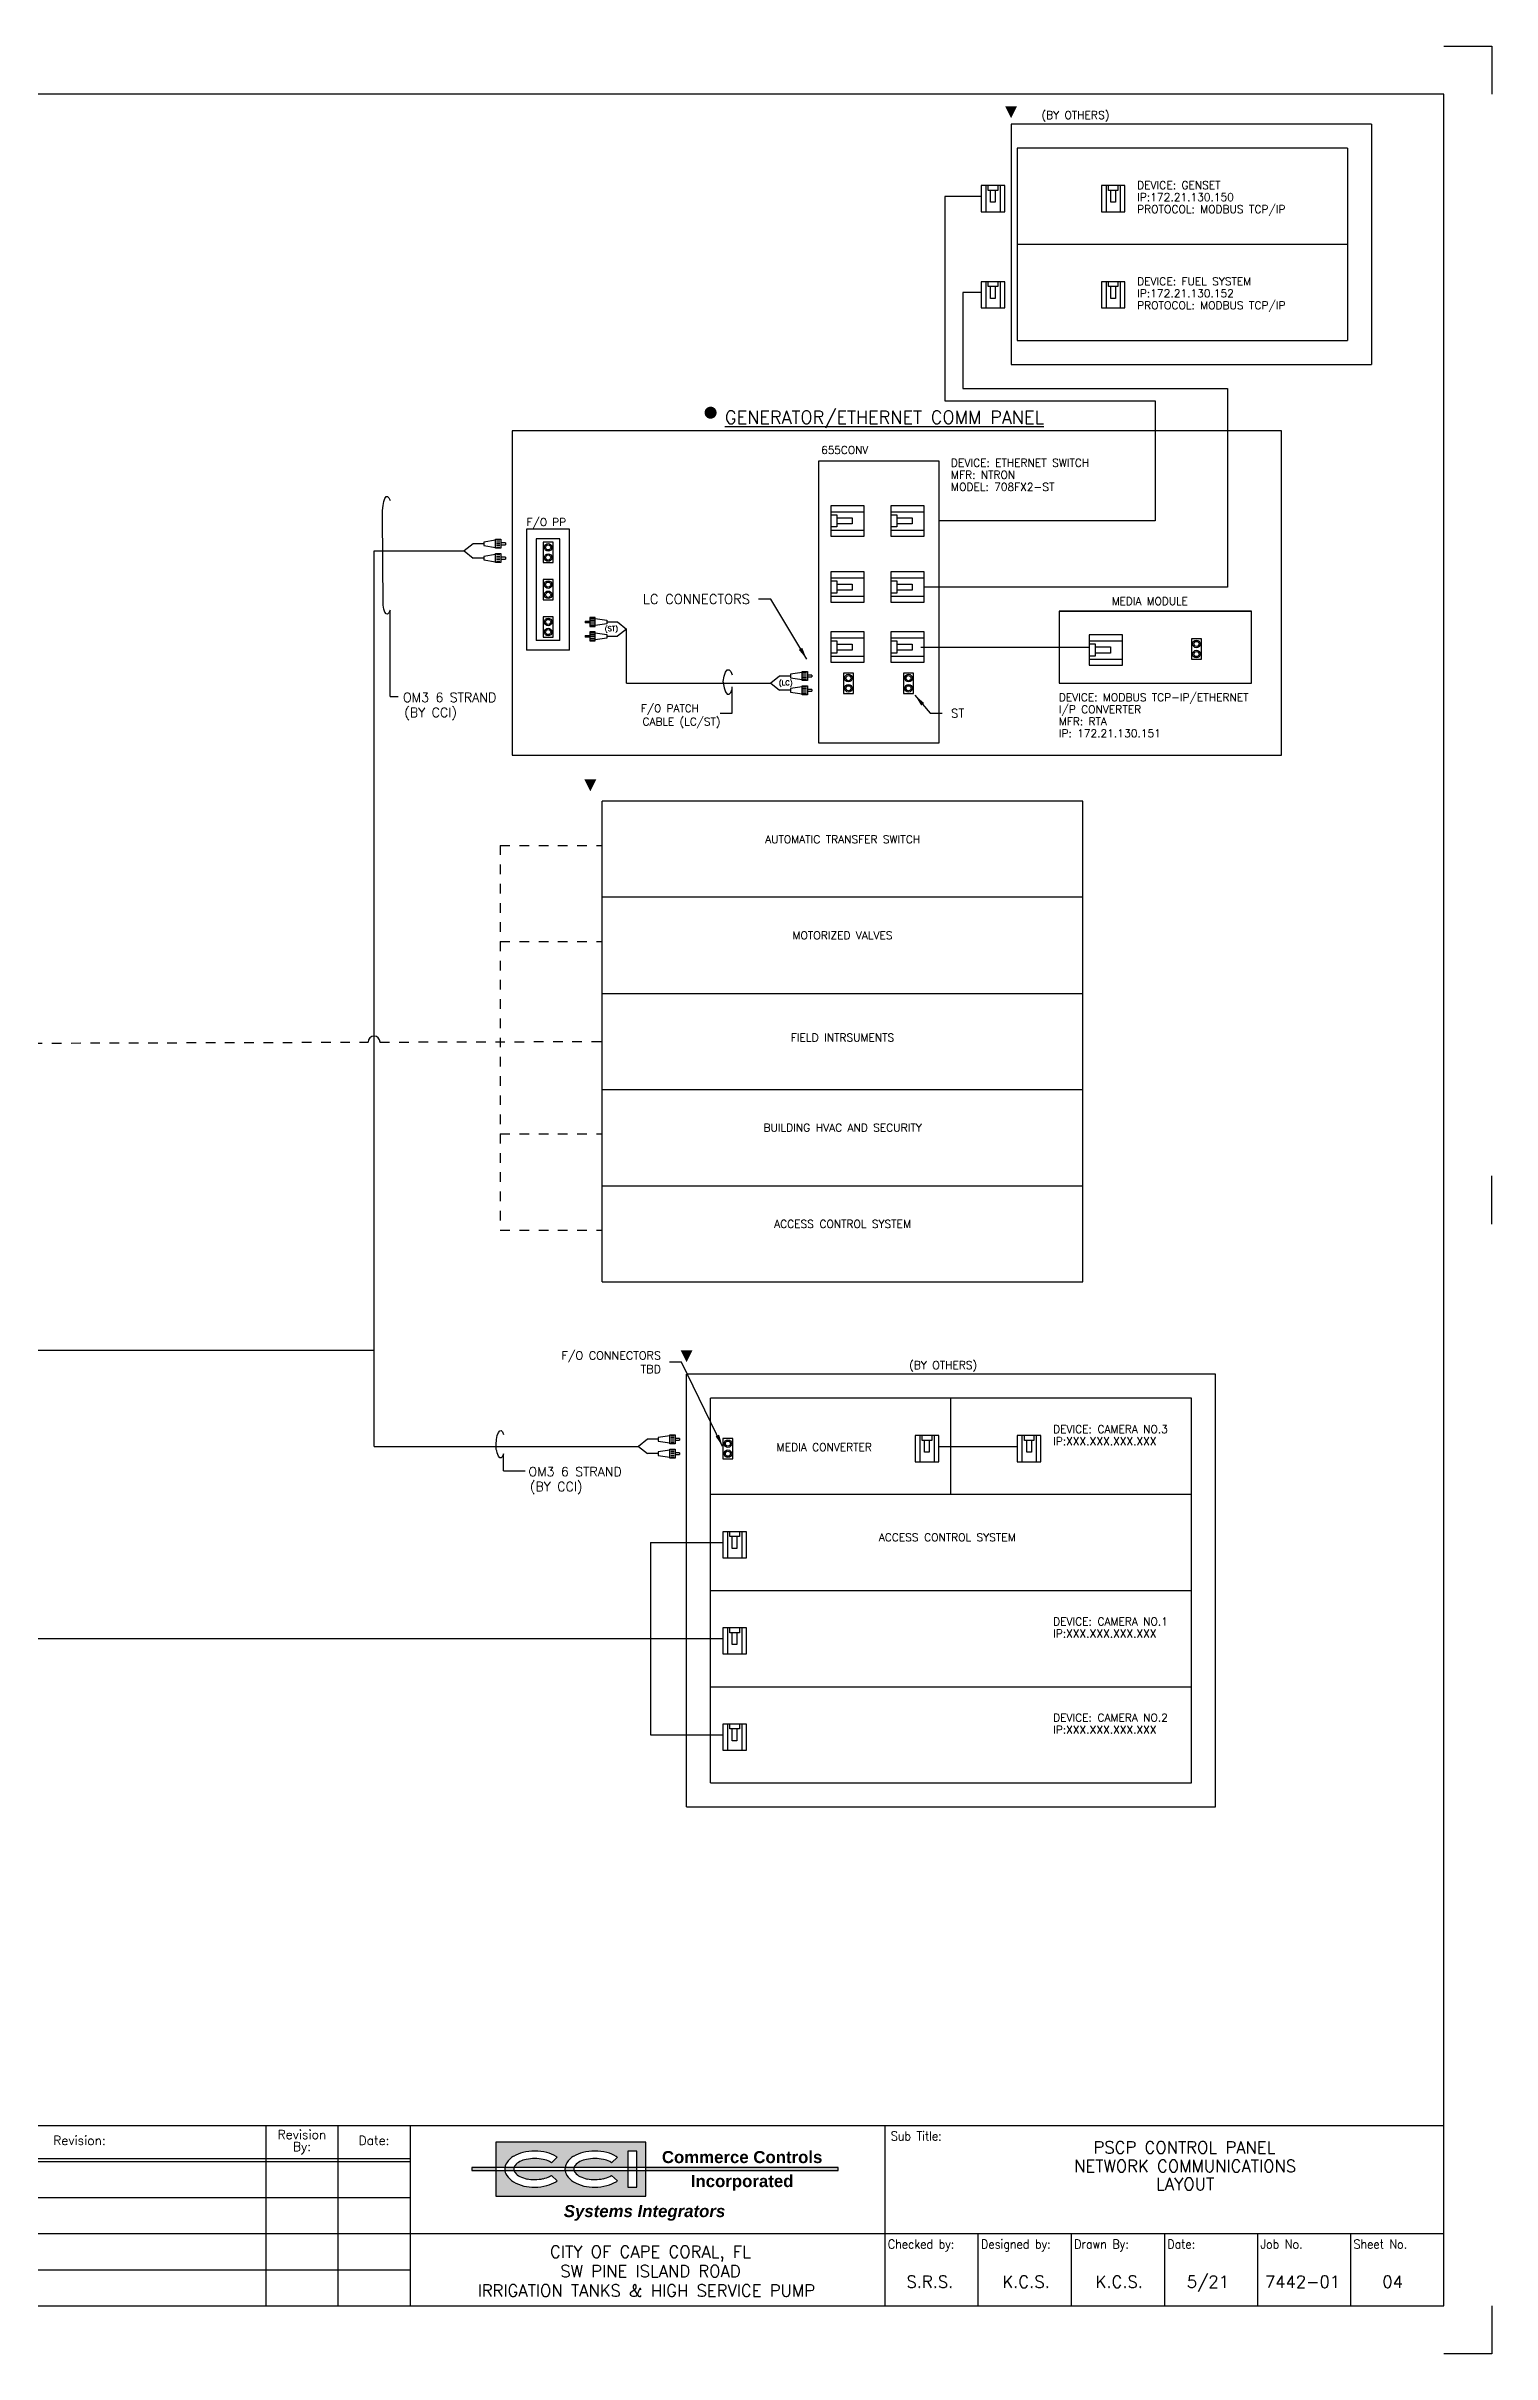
# Model space of a CAD drawing. Extents: x 0 to 36, y 0 to 24.
# Drawn here: x 20.97 to 36, y 0 to 24 of the extents above; entities that cross this region are included whole.
import ezdxf
from ezdxf.enums import TextEntityAlignment as Align
from ezdxf.lldxf.tags import DXFTag

# ---------------------------------------------------------------- set-up
doc = ezdxf.new("R2010")
doc.units = 0
doc.header["$LTSCALE"] = 0.5
doc.header["$MEASUREMENT"] = 0
doc.linetypes.add('HIDDEN2', pattern=[0.1875, 0.125, -0.0625])
doc.layers.get('0').update_dxf_attribs({"linetype": 'CONTINUOUS'})
doc.layers.add('BORDER', color=2, linetype='CONTINUOUS')
doc.layers.add('CUT-MARK', color=5, linetype='CONTINUOUS')
doc.styles.add('arial', font='arialbd.ttf')
doc.styles.add('arialitalic', font='arialbi.ttf')
doc.styles.add('ROMANS', font='ROMANS.shx')
doc.styles.get("Standard").update_dxf_attribs({"font": 'SIMPLEX'})
doc.linetypes.add('ETHERNET', pattern='A,0.5,-0.2,["ENET",Standard,S=0.1,R=0,X=-0.1,Y=-0.05],-0.45', length=1.15)
tags = doc.linetypes.add('FIBER', pattern='A,0.99,-0.2,["FO",Standard,S=0.2,R=0,X=0,Y=-0.1],-0.55', length=1.74).pattern_tags.tags
tags[6] = DXFTag(74, 10)
doc.linetypes.add('FIBER_OPTIC', pattern='A,0.5,-0.2,["FO",Standard,S=0.1,R=0,X=-0.1,Y=-0.05],-0.2', length=0.9)
doc.dimstyles.get("Standard").update_dxf_attribs({"dimtxt": 0.125, "dimasz": 0.125, "dimexe": 0.18, "dimexo": 0.0625, "dimgap": 0.09, "dimtad": 0, "dimtih": 1, "dimtoh": 1, "dimlfac": 4, "dimzin": 0, "dimdsep": 46, "dimtxsty": 'Standard', "dimcen": 0.09, "dimadec": 0, "dimazin": 0, "dimtfac": 1, "dimtofl": 0, "dimtmove": 0, "dimatfit": 3, "dimfxl": 0, "dimtolj": 1, "dimtzin": 0, "dimarcsym": 0})

# ---------------------------------------------------------------- blocks, each defined once
blk = doc.blocks.new('CUTMARK')
at = {"color": 5}
for p, q in [((35.5, 24), (36, 24)), ((36, 24), (36, 23.5)), ((36, 11.75), (36, 12.25)), ((36, 0.5), (36, 0)), ((36, 0), (35.5, 0))]:
    blk.add_line(p, q, dxfattribs=at)
blk = doc.blocks.new('CCILOGO3')
h = blk.add_hatch(color=256)
h.paths.add_polyline_path([(25.922, 2.094, -0.060974), (26.047, 2.109, -0.060974), (26.172, 2.094, -0.074343), (26.268, 2.054, -0.016679), (26.281, 2.046), (26.221, 1.988, 0.036094), (26.202, 1.999, 0.064948), (26.135, 2.022, 0.051099), (26.047, 2.031, 0.051099), (25.958, 2.022, 0.064948), (25.892, 1.999, 0.104203), (25.841, 1.959, 0.105248), (25.83, 1.937), (26.36, 1.937, -0.117879), (26.38, 1.988, -0.106943), (26.451, 2.054, -0.074343), (26.547, 2.094, -0.060974), (26.672, 2.109, -0.060974), (26.797, 2.094, -0.074343), (26.893, 2.054, -0.016679), (26.906, 2.046), (26.846, 1.988, 0.036094), (26.827, 1.999, 0.064948), (26.76, 2.022, 0.051099), (26.672, 2.031, 0.051099), (26.583, 2.022, 0.064948), (26.517, 1.999, 0.104203), (26.466, 1.959, 0.105248), (26.455, 1.937), (27.016, 1.937), (27.016, 2.109), (27.109, 2.109), (27.109, 1.937), (27.203, 1.937), (27.203, 2.203), (25.641, 2.203), (25.641, 1.937), (25.735, 1.937, -0.117879), (25.755, 1.988, -0.106943), (25.826, 2.054, -0.074343)])
h.paths.add_polyline_path([(25.826, 1.789, -0.106943), (25.755, 1.856, -0.117879), (25.735, 1.906), (25.641, 1.906), (25.641, 1.641), (27.203, 1.641), (27.203, 1.906), (27.109, 1.906), (27.109, 1.734), (27.016, 1.734), (27.016, 1.906), (26.455, 1.906, 0.105248), (26.466, 1.885, 0.104203), (26.517, 1.845, 0.064948), (26.592, 1.819, 0.063643), (26.672, 1.812, 0.051099), (26.76, 1.822, 0.064948), (26.827, 1.845, 0.036094), (26.846, 1.856), (26.906, 1.798, -0.016679), (26.893, 1.789, -0.074343), (26.797, 1.75, -0.060974), (26.672, 1.734, -0.074995), (26.558, 1.745, -0.074343), (26.451, 1.789, -0.106943), (26.38, 1.856, -0.117879), (26.36, 1.906), (25.83, 1.906, 0.105248), (25.841, 1.885, 0.104203), (25.892, 1.845, 0.064948), (25.967, 1.819, 0.063643), (26.047, 1.812, 0.051099), (26.135, 1.822, 0.064948), (26.202, 1.845, 0.036094), (26.221, 1.856), (26.281, 1.798, -0.016679), (26.268, 1.789, -0.074343), (26.172, 1.75, -0.060974), (26.047, 1.734, -0.074995), (25.933, 1.745, -0.074343)])
h.paths.add_polyline_path([(25.641, 1.906), (25.641, 1.937), (25.391, 1.937), (25.391, 1.906)])
h.paths.add_polyline_path([(25.83, 1.906, -0.068202), (25.828, 1.922, -0.068202), (25.83, 1.937), (25.735, 1.937, 0.033731), (25.734, 1.922, 0.033731), (25.735, 1.906)])
h.paths.add_polyline_path([(26.455, 1.906, -0.068202), (26.453, 1.922, -0.068202), (26.455, 1.937), (26.36, 1.937, 0.033731), (26.359, 1.922, 0.033731), (26.36, 1.906)])
h.paths.add_polyline_path([(27.109, 1.906), (27.109, 1.937), (27.016, 1.937), (27.016, 1.906)])
h.paths.add_polyline_path([(29.203, 1.906), (29.203, 1.937), (27.203, 1.937), (27.203, 1.906)])
for p, q in [((27.203, 2.203), (25.641, 2.203)), ((25.641, 2.203), (25.641, 1.641)), ((27.203, 1.641), (27.203, 2.203)), ((29.203, 1.937), (25.391, 1.937)), ((25.391, 1.937), (25.391, 1.906)), ((26.221, 1.988), (26.281, 2.046)), ((26.846, 1.988), (26.906, 2.046)), ((27.109, 2.109), (27.016, 2.109)), ((27.016, 2.109), (27.016, 1.734)), ((27.109, 1.734), (27.109, 2.109)), ((29.203, 1.906), (29.203, 1.937)), ((25.391, 1.906), (29.203, 1.906)), ((26.221, 1.856), (26.281, 1.798)), ((26.846, 1.856), (26.906, 1.798)), ((27.016, 1.734), (27.109, 1.734)), ((25.641, 1.641), (27.203, 1.641))]:
    blk.add_line(p, q)
for centre, radius, start, end in [((25.851, 1.922), 0.116, 145.3805, 180), ((25.851, 1.922), 0.116, 180, 214.6195), ((25.944, 1.857), 0.23, 120.9638, 145.3805), ((26.006, 1.754), 0.35, 103.9568, 120.9638), ((25.886, 1.922), 0.0581, 140.3607, 180), ((25.886, 1.922), 0.0581, 180, 219.6393), ((25.962, 1.859), 0.157, 116.5651, 140.3607), ((26.013, 1.757), 0.271, 101.7009, 116.5651), ((26.047, 1.59), 0.519, 90, 103.9568), ((26.047, 1.595), 0.436, 90, 101.7009), ((26.047, 1.59), 0.519, 76.0432, 90), ((26.047, 1.595), 0.436, 78.2991, 90), ((26.08, 1.757), 0.271, 63.4349, 78.2991), ((26.088, 1.754), 0.35, 59.0362, 76.0432), ((26.131, 1.859), 0.157, 55.1664, 63.4349), ((26.149, 1.857), 0.23, 55.214, 59.0362), ((26.476, 1.922), 0.116, 145.3805, 180), ((26.476, 1.922), 0.116, 180, 214.6195), ((26.569, 1.857), 0.23, 120.9638, 145.3805), ((26.631, 1.754), 0.35, 103.9568, 120.9638), ((26.511, 1.922), 0.0581, 140.3607, 180), ((26.511, 1.922), 0.0581, 180, 219.6393), ((26.587, 1.859), 0.157, 116.5651, 140.3607), ((26.638, 1.757), 0.271, 101.7009, 116.5651), ((26.672, 1.59), 0.519, 90, 103.9568), ((26.672, 1.595), 0.436, 90, 101.7009), ((26.672, 1.59), 0.519, 76.0432, 90), ((26.672, 1.595), 0.436, 78.2991, 90), ((26.705, 1.757), 0.271, 63.4349, 78.2991), ((26.713, 1.754), 0.35, 59.0362, 76.0432), ((26.756, 1.859), 0.157, 55.1664, 63.4349), ((26.774, 1.857), 0.23, 55.214, 59.0362), ((25.944, 1.987), 0.23, 214.6195, 239.0362), ((26.027, 2.125), 0.391, 239.0362, 256.0432), ((25.962, 1.985), 0.157, 219.6393, 243.4349), ((26.028, 2.117), 0.305, 243.4349, 258.2991), ((26.025, 2.118), 0.384, 256.0432, 273.1986), ((26.031, 2.129), 0.317, 258.2991, 272.8654), ((26.047, 2.249), 0.436, 270, 281.7009), ((26.047, 2.253), 0.519, 270, 283.9568), ((26.08, 2.087), 0.271, 281.7009, 296.5651), ((26.088, 2.09), 0.35, 283.9568, 300.9638), ((26.131, 1.985), 0.157, 296.5651, 304.8336), ((26.149, 1.987), 0.23, 300.9638, 304.786), ((26.569, 1.987), 0.23, 214.6195, 239.0362), ((26.652, 2.125), 0.391, 239.0362, 256.0432), ((26.587, 1.985), 0.157, 219.6393, 243.4349), ((26.653, 2.117), 0.305, 243.4349, 258.2991), ((26.65, 2.118), 0.384, 256.0432, 273.1986), ((26.656, 2.129), 0.317, 258.2991, 272.8654), ((26.672, 2.249), 0.436, 270, 281.7009), ((26.672, 2.253), 0.519, 270, 283.9568), ((26.705, 2.087), 0.271, 281.7009, 296.5651), ((26.713, 2.09), 0.35, 283.9568, 300.9638), ((26.756, 1.985), 0.157, 296.5651, 304.8336), ((26.774, 1.987), 0.23, 300.9638, 304.786)]:
    blk.add_arc(centre, radius, start, end)
for s, style, p in [('Commerce Controls', 'arial', (28.203, 1.984)), ('Incorporated', 'arial', (28.203, 1.734)), ('Systems Integrators', 'arialitalic', (27.188, 1.422))]:
    blk.add_text(s, height=0.125, dxfattribs=dict(style=style)).set_placement(p, align=Align.CENTER)
blk = doc.blocks.new('ENETCONTOP_LAY')
at = {"color": 0}
for p, q in [((-0.125, 0.156), (-0.125, -0.156)), ((0.219, 0.156), (-0.125, 0.156)), ((0.219, 0.094), (-0.125, 0.094)), ((0, 0.031), (0.156, 0.031)), ((0, -0.031), (0, 0.031)), ((0.156, -0.063), (0.156, 0.062)), ((0.156, 0.062), (0.219, 0.062)), ((0.219, -0.156), (0.219, 0.156)), ((0.219, -0.094), (-0.125, -0.094)), ((-0.125, -0.156), (0.219, -0.156)), ((0.156, -0.031), (0, -0.031)), ((0.219, -0.063), (0.156, -0.063))]:
    blk.add_line(p, q, dxfattribs=at)
blk = doc.blocks.new('FTRIULEG')
at = {"color": 5}
blk.add_solid([(0, 0.125), (0, 0.125), (-0.0625, 0), (0.0625, 0)], dxfattribs=at)
blk = doc.blocks.new('StPort_LAY')
at = {"color": 0, "linetype": 'Continuous'}
for p, q in [((20.15625, 6.59375), (19.78125, 6.59375)), ((19.78125, 6.59375), (19.78125, 6.40625)), ((19.78125, 6.40625), (20.15625, 6.40625)), ((20.15625, 6.40625), (20.15625, 6.59375))]:
    blk.add_line(p, q, dxfattribs=at)
for centre, radius in [((19.875, 6.5), 0.07031), ((19.875, 6.5), 0.04688), ((19.875, 6.5), 0.04688), ((20.0625, 6.5), 0.07031), ((20.0625, 6.5), 0.04688)]:
    blk.add_circle(centre, radius, dxfattribs=at)
blk = doc.blocks.new('FCIRLEG')
at = {"color": 5, "const_width": 0.0625}
blk.add_lwpolyline([(-0.03125, 0, 1), (0.03125, 0, 1)], format="xyb", close=True, dxfattribs=at)

msp = doc.modelspace()

# ---------------------------------------------------------------- linework, layer by layer
for p, q in [((34.75, 23.188), (31, 23.188)), ((31, 23.188), (31, 20.688)), ((34.75, 23.188), (34.75, 20.688)), ((34.5, 22.938), (31.062, 22.938)), ((31.062, 22.938), (31.062, 20.938)), ((34.5, 22.938), (34.5, 20.938)), ((34.5, 21.938), (31.062, 21.938)), ((31.062, 20.938), (34.5, 20.938)), ((31, 20.688), (31.062, 20.688)), ((31.062, 20.688), (34.75, 20.688)), ((33.812, 20), (25.812, 20)), ((25.812, 20), (25.812, 16.625)), ((33.812, 16.625), (33.812, 20)), ((29, 16.75), (29, 19.688)), ((29, 19.688), (30.25, 19.688)), ((30.25, 19.688), (30.25, 16.75)), ((26.409, 18.975), (25.962, 18.975)), ((25.741, 18.834), (25.741, 18.815)), ((26.309, 18.875), (26.062, 18.875)), ((25.741, 18.685), (25.741, 18.666)), ((26.572, 18.021), (26.572, 18.003)), ((31.5, 18.125), (31.5, 17.375)), ((33.5, 18.125), (31.5, 18.125)), ((31.5, 18.125), (33.5, 18.125)), ((33.5, 17.375), (33.5, 18.125)), ((26.309, 17.819), (26.062, 17.819)), ((26.572, 17.872), (26.572, 17.854)), ((26.409, 17.719), (25.962, 17.719)), ((28.928, 17.459), (28.928, 17.44)), ((28.928, 17.31), (28.928, 17.291)), ((31.5, 17.375), (33.5, 17.375)), ((24.542, 17.237), (24.625, 17.237)), ((25.812, 16.625), (33.812, 16.625)), ((30.25, 16.75), (29, 16.75)), ((26.748, 11.149), (26.748, 16.149)), ((31.748, 16.149), (26.748, 16.149)), ((31.748, 11.149), (31.748, 16.149)), ((31.748, 15.149), (26.748, 15.149)), ((26.748, 14.149), (31.748, 14.149)), ((26.748, 13.149), (31.748, 13.149)), ((26.748, 12.149), (31.748, 12.149)), ((26.748, 11.149), (31.748, 11.149)), ((27.625, 5.688), (27.625, 10.188)), ((33.125, 10.188), (27.625, 10.188)), ((33.125, 5.688), (33.125, 10.188)), ((27.875, 5.938), (27.875, 9.938)), ((32.875, 9.938), (27.875, 9.938)), ((30.375, 8.938), (30.375, 9.938)), ((32.875, 5.938), (32.875, 9.938)), ((27.553, 9.521), (27.553, 9.503)), ((27.553, 9.372), (27.553, 9.354)), ((30.25, 9.438), (31.062, 9.438)), ((32.875, 8.938), (27.875, 8.938)), ((27.875, 7.938), (32.875, 7.938)), ((27.875, 6.938), (32.875, 6.938)), ((27.875, 5.938), (32.875, 5.938)), ((27.625, 5.688), (33.125, 5.688))]:
    msp.add_line(p, q)
at = {"linetype": 'ETHERNET'}
for p, q in [((30.688, 22.438), (30.312, 22.438)), ((30.312, 22.438), (30.312, 20.312)), ((30.688, 21.438), (30.5, 21.438)), ((30.5, 21.438), (30.5, 20.438)), ((30.5, 20.438), (33.25, 20.438)), ((33.25, 20.438), (33.25, 18.375)), ((30.312, 20.312), (32.5, 20.312)), ((32.5, 20.312), (32.5, 19.062)), ((32.5, 19.062), (30.25, 19.062)), ((33.25, 18.375), (30.097, 18.375)), ((30.062, 17.75), (31.812, 17.75)), ((27.25, 8.438), (27.25, 6.438)), ((27.25, 8.438), (28, 8.438)), ((18.562, 7.438), (27.25, 7.438)), ((27.25, 7.438), (28, 7.438)), ((27.25, 6.438), (28, 6.438))]:
    msp.add_line(p, q, dxfattribs=at)
at = {"color": 0, "linetype": 'Continuous'}
for p, q in [((25.962, 18.975), (25.962, 17.719)), ((26.409, 17.719), (26.409, 18.975)), ((25.638, 18.862), (25.517, 18.843)), ((25.517, 18.843), (25.517, 18.806)), ((25.517, 18.806), (25.638, 18.787)), ((25.638, 18.871), (25.694, 18.871)), ((25.638, 18.778), (25.638, 18.871)), ((25.694, 18.778), (25.638, 18.778)), ((25.638, 18.722), (25.694, 18.722)), ((25.638, 18.629), (25.638, 18.722)), ((25.685, 18.862), (25.648, 18.862)), ((25.685, 18.843), (25.648, 18.843)), ((25.685, 18.824), (25.648, 18.824)), ((25.685, 18.806), (25.648, 18.806)), ((25.685, 18.787), (25.648, 18.787)), ((25.694, 18.871), (25.694, 18.778)), ((25.741, 18.834), (25.694, 18.834)), ((25.694, 18.815), (25.741, 18.815)), ((25.694, 18.722), (25.694, 18.629)), ((26.062, 18.875), (26.062, 17.819)), ((26.309, 17.819), (26.309, 18.875)), ((25.638, 18.713), (25.517, 18.694)), ((25.517, 18.694), (25.517, 18.657)), ((25.517, 18.657), (25.638, 18.638)), ((25.694, 18.629), (25.638, 18.629)), ((25.685, 18.713), (25.648, 18.713)), ((25.685, 18.694), (25.648, 18.694)), ((25.685, 18.676), (25.648, 18.676)), ((25.685, 18.657), (25.648, 18.657)), ((25.685, 18.638), (25.648, 18.638)), ((25.741, 18.685), (25.694, 18.685)), ((25.694, 18.666), (25.741, 18.666)), ((26.133, 18.453), (26.133, 18.241)), ((26.239, 18.453), (26.133, 18.453)), ((26.133, 18.241), (26.239, 18.241)), ((26.239, 18.241), (26.239, 18.453)), ((26.572, 18.021), (26.618, 18.021)), ((26.618, 18.003), (26.572, 18.003)), ((26.674, 18.059), (26.618, 18.059)), ((26.618, 18.059), (26.618, 17.965)), ((26.628, 18.049), (26.665, 18.049)), ((26.628, 18.031), (26.665, 18.031)), ((26.628, 18.012), (26.665, 18.012)), ((26.674, 17.965), (26.674, 18.059)), ((26.674, 18.049), (26.795, 18.031)), ((26.795, 18.031), (26.795, 17.993)), ((26.572, 17.872), (26.618, 17.872)), ((26.618, 17.854), (26.572, 17.854)), ((26.618, 17.965), (26.674, 17.965)), ((26.674, 17.91), (26.618, 17.91)), ((26.618, 17.91), (26.618, 17.816)), ((26.618, 17.816), (26.674, 17.816)), ((26.628, 17.993), (26.665, 17.993)), ((26.628, 17.975), (26.665, 17.975)), ((26.628, 17.9), (26.665, 17.9)), ((26.628, 17.882), (26.665, 17.882)), ((26.628, 17.863), (26.665, 17.863)), ((26.628, 17.844), (26.665, 17.844)), ((26.628, 17.826), (26.665, 17.826)), ((26.795, 17.993), (26.674, 17.975)), ((26.674, 17.816), (26.674, 17.91)), ((26.674, 17.9), (26.795, 17.882)), ((26.795, 17.844), (26.674, 17.826)), ((26.795, 17.882), (26.795, 17.844)), ((28.826, 17.487), (28.705, 17.468)), ((28.705, 17.468), (28.705, 17.431)), ((28.705, 17.431), (28.826, 17.412)), ((28.826, 17.338), (28.705, 17.319)), ((28.705, 17.319), (28.705, 17.282)), ((28.705, 17.282), (28.826, 17.263)), ((28.826, 17.496), (28.882, 17.496)), ((28.826, 17.403), (28.826, 17.496)), ((28.882, 17.403), (28.826, 17.403)), ((28.826, 17.347), (28.882, 17.347)), ((28.826, 17.254), (28.826, 17.347)), ((28.872, 17.487), (28.835, 17.487)), ((28.872, 17.468), (28.835, 17.468)), ((28.872, 17.449), (28.835, 17.449)), ((28.872, 17.431), (28.835, 17.431)), ((28.872, 17.412), (28.835, 17.412)), ((28.872, 17.338), (28.835, 17.338)), ((28.872, 17.319), (28.835, 17.319)), ((28.872, 17.301), (28.835, 17.301)), ((28.872, 17.282), (28.835, 17.282)), ((28.882, 17.496), (28.882, 17.403)), ((28.928, 17.459), (28.882, 17.459)), ((28.882, 17.44), (28.928, 17.44)), ((28.882, 17.347), (28.882, 17.254)), ((28.928, 17.31), (28.882, 17.31)), ((28.882, 17.291), (28.928, 17.291)), ((28.882, 17.254), (28.826, 17.254)), ((28.872, 17.263), (28.835, 17.263)), ((27.451, 9.549), (27.33, 9.531)), ((27.33, 9.531), (27.33, 9.493)), ((27.33, 9.493), (27.451, 9.475)), ((27.451, 9.4), (27.33, 9.382)), ((27.33, 9.382), (27.33, 9.344)), ((27.451, 9.559), (27.507, 9.559)), ((27.451, 9.465), (27.451, 9.559)), ((27.507, 9.465), (27.451, 9.465)), ((27.451, 9.41), (27.507, 9.41)), ((27.451, 9.316), (27.451, 9.41)), ((27.497, 9.549), (27.46, 9.549)), ((27.497, 9.531), (27.46, 9.531)), ((27.497, 9.512), (27.46, 9.512)), ((27.497, 9.493), (27.46, 9.493)), ((27.497, 9.475), (27.46, 9.475)), ((27.497, 9.4), (27.46, 9.4)), ((27.497, 9.382), (27.46, 9.382)), ((27.497, 9.363), (27.46, 9.363)), ((27.507, 9.559), (27.507, 9.465)), ((27.553, 9.521), (27.507, 9.521)), ((27.507, 9.503), (27.553, 9.503)), ((27.507, 9.41), (27.507, 9.316)), ((27.553, 9.372), (27.507, 9.372)), ((28.002, 9.52), (28.002, 9.308)), ((28.108, 9.52), (28.002, 9.52)), ((28.108, 9.308), (28.108, 9.52)), ((27.33, 9.344), (27.451, 9.326)), ((27.507, 9.316), (27.451, 9.316)), ((27.497, 9.344), (27.46, 9.344)), ((27.497, 9.326), (27.46, 9.326)), ((27.507, 9.354), (27.553, 9.354)), ((28.002, 9.308), (28.108, 9.308))]:
    msp.add_line(p, q, dxfattribs=at)
at = {"linetype": 'FIBER_OPTIC'}
for p, q in [((24.375, 9.438), (24.375, 18.75)), ((24.375, 18.75), (25.312, 18.75)), ((25.406, 18.824), (25.312, 18.75)), ((25.312, 18.75), (25.406, 18.676)), ((25.517, 18.824), (25.406, 18.824)), ((25.517, 18.676), (25.406, 18.676)), ((26.795, 18.012), (26.907, 18.012)), ((26.907, 18.012), (27, 17.938)), ((26.795, 17.863), (26.907, 17.863)), ((27, 17.938), (26.907, 17.863)), ((27, 17.375), (27, 17.938)), ((27, 17.375), (28.5, 17.375)), ((28.593, 17.449), (28.5, 17.375)), ((28.5, 17.375), (28.593, 17.301)), ((28.705, 17.449), (28.593, 17.449)), ((28.705, 17.301), (28.593, 17.301)), ((18.562, 10.438), (24.375, 10.438)), ((24.375, 9.438), (27.125, 9.438)), ((27.218, 9.512), (27.125, 9.438)), ((27.125, 9.438), (27.218, 9.363)), ((27.33, 9.512), (27.218, 9.512)), ((27.33, 9.363), (27.218, 9.363))]:
    msp.add_line(p, q, dxfattribs=at)
at = {"color": 5}
for p, q in [((24.542, 17.237), (24.542, 18.136)), ((28.1, 17.062), (28.1, 17.337)), ((25.722, 9.185), (25.722, 9.36))]:
    msp.add_line(p, q, dxfattribs=at)
at = {"linetype": 'FIBER'}
for p, q in [((27.975, 17.062), (28.1, 17.062)), ((25.722, 9.185), (25.947, 9.185))]:
    msp.add_line(p, q, dxfattribs=at)
at = {"linetype": 'HIDDEN2'}
for p, q in [((25.688, 15.688), (25.688, 11.688)), ((25.688, 15.688), (26.748, 15.688)), ((25.688, 14.688), (26.748, 14.688)), ((18.625, 13.625), (24.313, 13.642)), ((24.437, 13.642), (26.748, 13.649)), ((25.688, 12.688), (26.748, 12.688)), ((25.688, 11.688), (26.748, 11.688))]:
    msp.add_line(p, q, dxfattribs=at)
at = {"color": 2}
for p, q in [((19, 2.375), (24.75, 2.375)), ((23.25, 2.375), (23.25, 0.5)), ((24, 2.375), (24, 0.5)), ((24.754, 2.375), (35.5, 2.375)), ((24.754, 0.5), (24.754, 2.375)), ((29.688, 2.375), (29.688, 0.5)), ((19, 2.031), (24.746, 2.031)), ((19, 2), (24.75, 2)), ((19, 1.625), (24.75, 1.625)), ((19, 1.25), (24.75, 1.25)), ((24.754, 1.25), (35.5, 1.25)), ((30.656, 1.25), (30.656, 0.5)), ((31.625, 1.25), (31.625, 0.5)), ((32.594, 1.25), (32.594, 0.5)), ((33.562, 1.25), (33.562, 0.5)), ((34.531, 1.25), (34.531, 0.5)), ((19, 0.875), (24.75, 0.875))]:
    msp.add_line(p, q, dxfattribs=at)
at = {"color": 5, "linetype": 'Continuous'}
for points in [[(24.542, 18.136, 0), (24.53, 18.107, 0), (24.516, 18.093, 0), (24.502, 18.095, 0), (24.488, 18.113, 0), (24.477, 18.145, 0), (24.469, 18.188, 0), (24.464, 19.12, 0), (24.464, 19.172, 0), (24.469, 19.222, 0), (24.477, 19.265, 0), (24.488, 19.297, 0), (24.502, 19.315, 0), (24.516, 19.317, 0), (24.53, 19.303, 0), (24.542, 19.274, 0)], [(28.005, 17.387, 0), (28.006, 17.394, 0), (28.016, 17.449, 0), (28.031, 17.49, 0), (28.048, 17.513, 0), (28.067, 17.515, 0), (28.084, 17.497, 0), (28.1, 17.461, 0)], [(28.005, 17.387, 0), (28.006, 17.38, 0), (28.016, 17.325, 0), (28.031, 17.284, 0), (28.048, 17.261, 0), (28.067, 17.259, 0), (28.084, 17.277, 0), (28.1, 17.314, 0)], [(25.722, 9.36, 0), (25.71, 9.331, 0), (25.696, 9.317, 0), (25.682, 9.319, 0), (25.669, 9.337, 0), (25.657, 9.369, 0), (25.653, 9.39, 0), (25.645, 9.406, 0), (25.645, 9.458, 0), (25.649, 9.508, 0), (25.657, 9.551, 0), (25.669, 9.583, 0), (25.682, 9.601, 0), (25.696, 9.603, 0), (25.71, 9.589, 0), (25.722, 9.56, 0)]]:
    msp.add_polyline3d(points, dxfattribs=at)
at = {"color": 0, "linetype": 'Continuous'}
for centre, radius in [((26.186, 18.4), 0.0396), ((26.186, 18.294), 0.0396), ((26.186, 18.4), 0.0264), ((26.186, 18.294), 0.0264), ((26.186, 18.294), 0.0264), ((28.055, 9.467), 0.0396), ((28.055, 9.361), 0.0396), ((28.055, 9.467), 0.0264), ((28.055, 9.361), 0.0264), ((28.055, 9.361), 0.0264)]:
    msp.add_circle(centre, radius, dxfattribs=at)
msp.add_arc((24.375, 13.642), 0.0625, 0, 180)
at = {"layer": 'BORDER', "color": 2}
for p, q in [((35.5, 23.5), (0.5, 23.5)), ((35.5, 0.5), (35.5, 23.5)), ((0.5, 0.5), (35.5, 0.5))]:
    msp.add_line(p, q, dxfattribs=at)

# ---------------------------------------------------------------- block references
at = {"rotation": 180}
for p in [(31, 23.375), (26.625, 16.375), (27.625, 10.438)]:
    msp.add_blockref('FTRIULEG', p, dxfattribs=at)
at = {"linetype": 'Continuous'}
for name, p, xscale, yscale, zscale, rotation in [('ENETCONTOP_LAY', (30.812, 22.377), 0.7870078023658564, 0.7870078023658564, 0.7870078023658564, 89.99999999999997), ('ENETCONTOP_LAY', (32.062, 22.377), 0.7870078023658564, 0.7870078023658564, 0.7870078023658564, 89.99999999999997), ('ENETCONTOP_LAY', (30.812, 21.377), 0.7870078023658564, 0.7870078023658564, 0.7870078023658564, 89.99999999999997), ('ENETCONTOP_LAY', (32.062, 21.377), 0.7870078023658564, 0.7870078023658564, 0.7870078023658564, 89.99999999999997), ('ENETCONTOP_LAY', (29.346, 19.062), 1.010171202327458, 1.010171202327458, 1.010171202327458, 179.9999999999999), ('ENETCONTOP_LAY', (29.971, 19.062), 1.010171202327458, 1.010171202327458, 1.010171202327458, 179.9999999999999), ('StPort_LAY', (29.847, 7.488), 0.5632103180567406, 0.5632103180567406, 0.5632103180567406, 89.99999999999999), ('ENETCONTOP_LAY', (29.346, 18.375), 1.010171202327458, 1.010171202327458, 1.010171202327458, 179.9999999999999), ('ENETCONTOP_LAY', (29.971, 18.375), 1.010171202327458, 1.010171202327458, 1.010171202327458, 179.9999999999999), ('StPort_LAY', (29.847, 6.713), 0.5632103180567406, 0.5632103180567406, 0.5632103180567406, 89.99999999999999), ('ENETCONTOP_LAY', (29.346, 17.75), 1.010171202327458, 1.010171202327458, 1.010171202327458, 179.9999999999999), ('ENETCONTOP_LAY', (29.971, 17.75), 1.010171202327458, 1.010171202327458, 1.010171202327458, 179.9999999999999), ('ENETCONTOP_LAY', (32.033, 17.72), 1.010171202327458, 1.010171202327458, 1.010171202327458, 179.9999999999999), ('StPort_LAY', (36.589, 6.484), 0.5632103180567406, 0.5632103180567406, 0.5632103180567406, 89.99999999999999), ('StPort_LAY', (32.97, 6.128), 0.5632103180567406, 0.5632103180567406, 0.5632103180567406, 89.99999999999999), ('StPort_LAY', (33.595, 6.128), 0.5632103180567406, 0.5632103180567406, 0.5632103180567406, 89.99999999999999), ('ENETCONTOP_LAY', (30.125, 9.377), 0.7870078023658564, 0.7870078023658564, 0.7870078023658564, 89.99999999999997), ('ENETCONTOP_LAY', (31.187, 9.377), 0.7870078023658564, 0.7870078023658564, 0.7870078023658564, 89.99999999999997), ('ENETCONTOP_LAY', (28.125, 8.377), 0.7870078023658564, 0.7870078023658564, 0.7870078023658564, 89.99999999999997), ('ENETCONTOP_LAY', (28.125, 7.377), 0.7870078023658564, 0.7870078023658564, 0.7870078023658564, 89.99999999999997), ('ENETCONTOP_LAY', (28.125, 6.377), 0.7870078023658564, 0.7870078023658564, 0.7870078023658564, 89.99999999999997)]:
    msp.add_blockref(name, p, dxfattribs=dict(at, xscale=xscale, yscale=yscale, zscale=zscale, rotation=rotation))
at = {"color": 0, "linetype": 'Continuous'}
for name, p in [('FCIRLEG', (27.875, 20.188)), ('CCILOGO3', (0, 0))]:
    msp.add_blockref(name, p, dxfattribs=at)
at = {"layer": 'CUT-MARK'}
msp.add_blockref('CUTMARK', (0, 0), dxfattribs=at)

# ---------------------------------------------------------------- texts
at = {"color": 0, "linetype": 'Continuous', "style": 'ROMANS'}
for s, height, p in [('(BY OTHERS)', 0.0812, (31.316, 23.242)), ('DEVICE: GENSET', 0.0812, (32.312, 22.514)), ('IP:172.21.130.150', 0.0812, (32.312, 22.389)), ('PROTOCOL: MODBUS TCP/IP', 0.0812, (32.312, 22.264)), ('DEVICE: FUEL SYSTEM', 0.0812, (32.312, 21.514)), ('IP:172.21.130.152', 0.0812, (32.312, 21.389)), ('PROTOCOL: MODBUS TCP/IP', 0.0812, (32.312, 21.264)), ('%%UGENERATOR/ETHERNET COMM PANEL', 0.1346, (28.025, 20.073)), ('655CONV', 0.08, (29.025, 19.76)), ('DEVICE: ETHERNET SWITCH', 0.0812, (30.375, 19.626)), ('MFR: NTRON', 0.0812, (30.375, 19.501)), ('MODEL: 708FX2-ST', 0.0812, (30.375, 19.376)), ('F/O PP', 0.08, (25.962, 19.01)), ('MEDIA MODULE', 0.08, (32.047, 18.188)), ('DEVICE: MODBUS TCP-IP/ETHERNET', 0.0812, (31.496, 17.188)), ('OM3 6 STRAND', 0.09603, (24.676, 17.179)), ('(BY CCI)', 0.096, (24.69, 17.023)), ('F/O PATCH', 0.08, (27.15, 17.073)), ('I/P CONVERTER', 0.0812, (31.496, 17.062)), ('CABLE (LC/ST)', 0.08, (27.168, 16.935)), ('MFR: RTA', 0.0812, (31.496, 16.938)), ('IP: 172.21.130.151', 0.0812, (31.496, 16.812)), ('(BY OTHERS)', 0.0812, (29.941, 10.242)), ('DEVICE: CAMERA NO.3', 0.0812, (31.438, 9.576)), ('MEDIA CONVERTER', 0.0812, (28.562, 9.389)), ('IP:XXX.XXX.XXX.XXX', 0.0812, (31.438, 9.451)), ('OM3 6 STRAND', 0.09603, (25.981, 9.127)), ('(BY CCI)', 0.096, (25.996, 8.972)), ('ACCESS CONTROL SYSTEM', 0.0812, (29.625, 8.451)), ('DEVICE: CAMERA NO.1', 0.0812, (31.438, 7.576)), ('IP:XXX.XXX.XXX.XXX', 0.0812, (31.438, 7.451)), ('DEVICE: CAMERA NO.2', 0.0812, (31.438, 6.576)), ('IP:XXX.XXX.XXX.XXX', 0.0812, (31.438, 6.451))]:
    msp.add_text(s, height=height, dxfattribs=at).set_placement(p)
at = {"style": 'ROMANS'}
for s, height, p in [('(ST)', 0.0506, (26.844, 17.916)), ('(LC)', 0.0506, (28.657, 17.353)), ('PSCP CONTROL PANEL ', 0.125, (32.846, 2.085)), ('NETWORK COMMUNICATIONS', 0.125, (32.81, 1.891)), ('LAYOUT', 0.125, (32.81, 1.704)), ('CITY OF CAPE CORAL, FL', 0.125, (27.25, 1)), ('IRRIGATION TANKS & HIGH SERVICE PUMP ', 0.125, (27.25, 0.595)), ('SW PINE ISLAND ROAD', 0.125, (27.25, 0.798))]:
    msp.add_text(s, height=height, dxfattribs=at).set_placement(p, align=Align.CENTER)
at = {"color": 0, "linetype": 'Continuous', "style": 'ROMANS'}
for s, p in [('AUTOMATIC TRANSFER SWITCH', (29.248, 15.711)), ('MOTORIZED VALVES', (29.248, 14.711)), ('FIELD INTRSUMENTS', (29.248, 13.649)), ('BUILDING HVAC AND SECURITY', (29.248, 12.711)), ('ACCESS CONTROL SYSTEM', (29.248, 11.711))]:
    msp.add_text(s, height=0.0812, dxfattribs=at).set_placement(p, align=Align.CENTER)
at = {"color": 2, "style": 'ROMANS'}
for s, p in [('Revision:', (21.312, 2.219)), ('Revision', (23.625, 2.281)), ('By:', (23.625, 2.156)), ('Date:', (24.375, 2.219))]:
    msp.add_text(s, height=0.0938, dxfattribs=at).set_placement(p, align=Align.MIDDLE_CENTER)
at = {"color": 2, "style": 'ROMANS', "width": 0.9}
for s, height, p in [('Sub Title:', 0.0938, (29.75, 2.219)), ('Checked by:', 0.09375, (29.719, 1.094)), ('Designed by:', 0.09375, (30.688, 1.094)), ('Drawn By:', 0.0938, (31.656, 1.094)), ('Date:', 0.0938, (32.625, 1.094)), ('Job No.', 0.0938, (33.594, 1.094)), ('Sheet No.', 0.0938, (34.562, 1.094))]:
    msp.add_text(s, height=height, dxfattribs=at).set_placement(p)
for s, insert, char_height, attachment_point in [('LC CONNECTORS', (28.285, 18.25), 0.1, 6), ('ST', (30.375, 17.062), 0.09, 4), ('F/O CONNECTORS\\PTBD', (27.359, 10.312), 0.085, 6)]:
    msp.add_mtext(s, dxfattribs=dict(insert=insert, char_height=char_height, attachment_point=attachment_point))
at = {"layer": 'BORDER', "color": 4, "style": 'ROMANS'}
for s, p in [('S.R.S.', (30.156, 0.688)), ('K.C.S.', (31.156, 0.688)), ('K.C.S.', (32.125, 0.688)), ('5/21', (33.047, 0.688)), ('7442-01', (34.031, 0.688)), ('04', (34.969, 0.688))]:
    msp.add_text(s, height=0.125, dxfattribs=at).set_placement(p, align=Align.CENTER)

# ---------------------------------------------------------------- leaders
at = {"annotation_type": 0, "has_hookline": 1}
for points, hookline_direction, text_width in [([(28.875, 17.625), (28.5, 18.25), (28.375, 18.25)], 1, 1.233), ([(30, 17.25), (30.16, 17.062), (30.285, 17.062)], 0, 0.146), ([(28, 9.438), (27.574, 10.312), (27.449, 10.312)], 1, 1.145)]:
    msp.add_leader(points, dimstyle='Standard', dxfattribs=dict(at, hookline_direction=hookline_direction, text_width=text_width))

doc.saveas('drawing.dxf')
